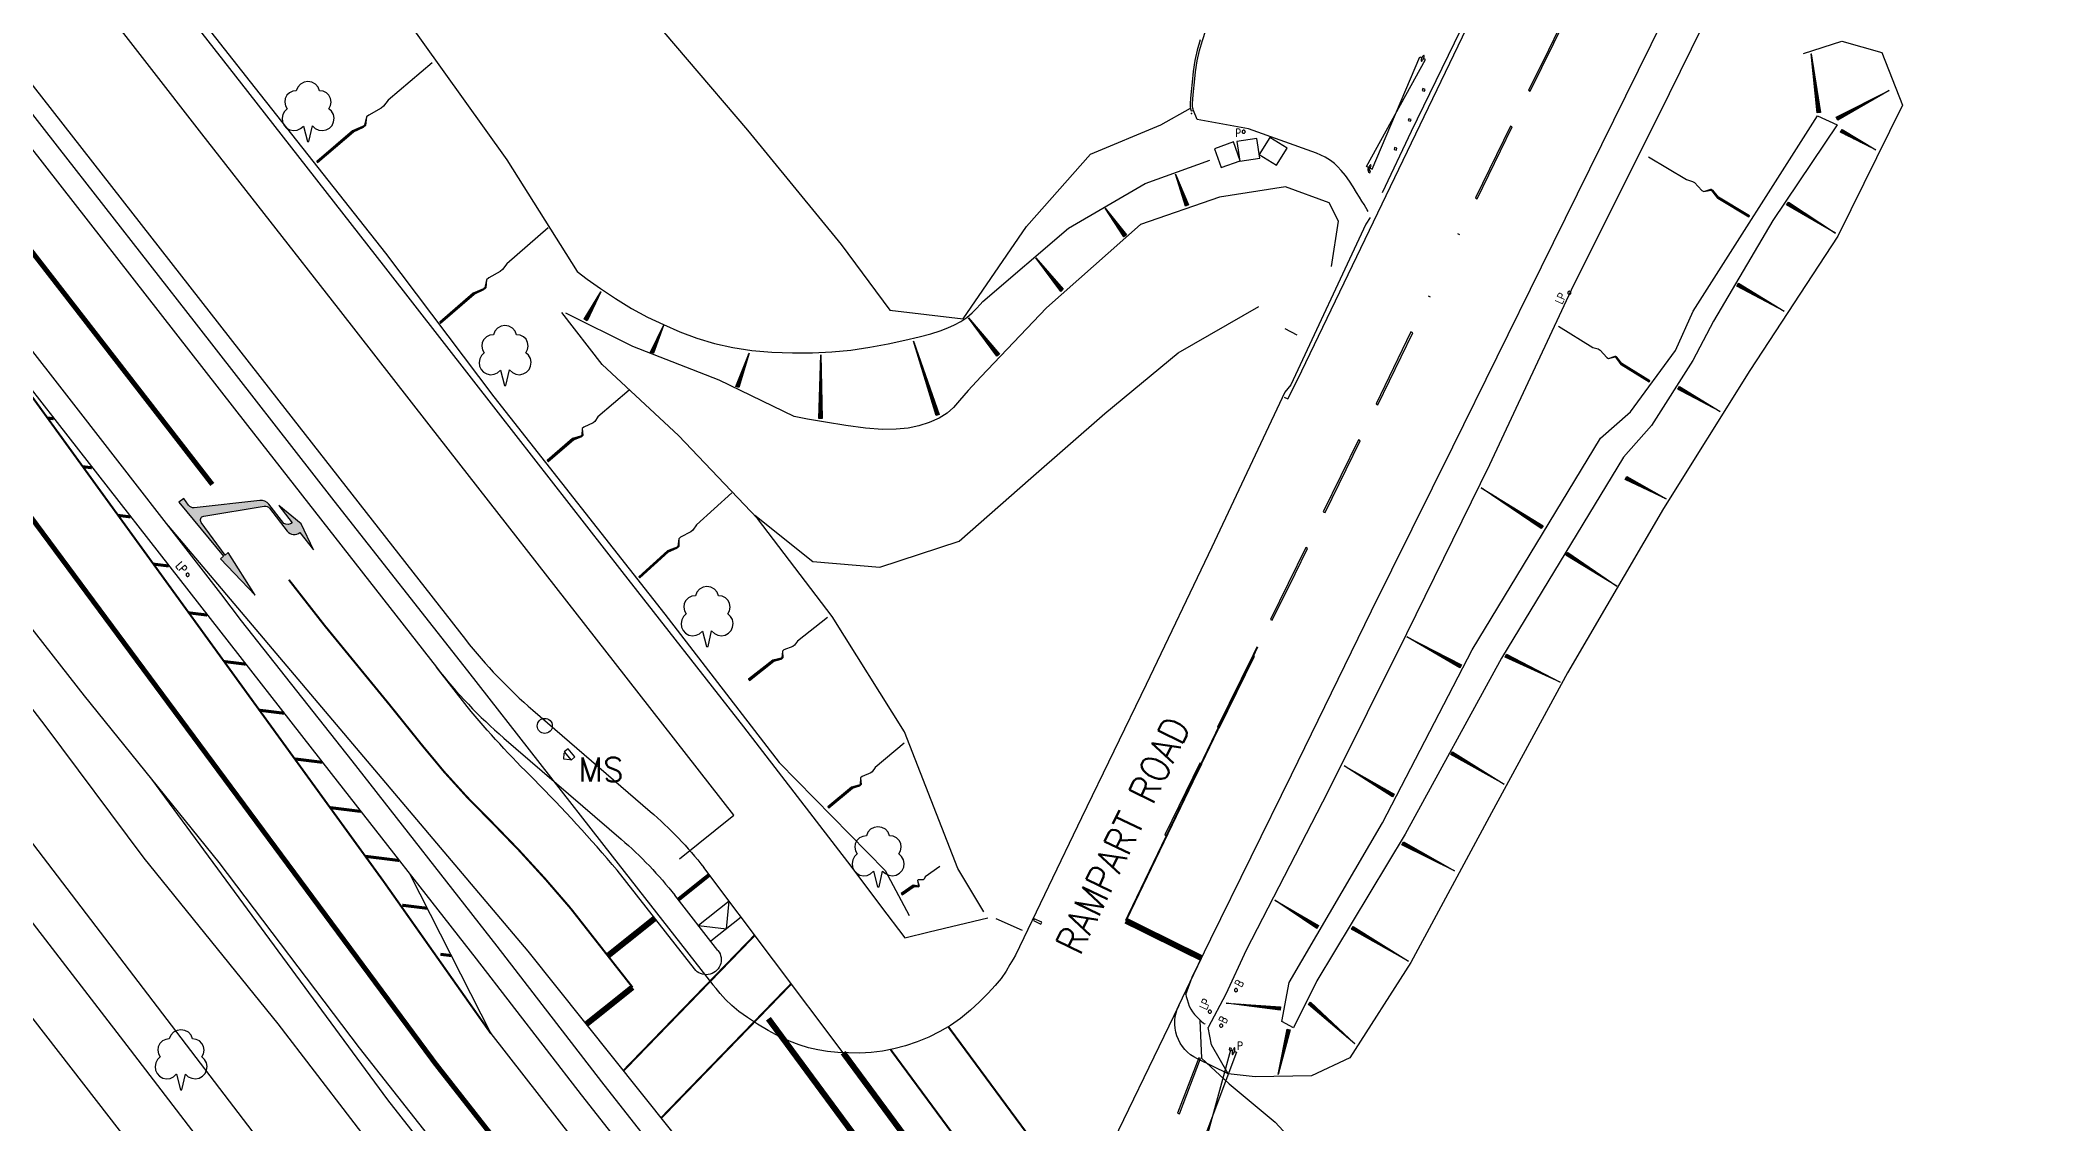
# Model space of a CAD drawing. Extents: x 427500 to 429848, y 434500 to 436505.
# Drawn here: x 429099.3 to 429199.4, y 435255.8 to 435310 of the extents above; entities that cross this region are included whole.
import ezdxf

# ---------------------------------------------------------------- set-up
doc = ezdxf.new("R2010")
doc.units = 0
for name, pattern in [('1004', [6, 4, -2]), ('1055', [0.6, 0.1, -0.5]), ('BLIP', [1, 0.5, -0.5]), ('COMBINED$0$1004', [6, 4, -2]), ('PEDSTUDS', [0.4, 0.1, -0.3])]:
    doc.linetypes.add(name, pattern=pattern)
doc.layers.get('0').update_dxf_attribs({"color": 222})
for name, color, linetype in [('KTS_LINES', 7, 'Continuous'), ('LPTIP_Ex_Base', 8, 'Continuous'), ('PRO-MARKINGS', 7, 'Continuous'), ('PROPOSED', 1, 'Continuous'), ('ROADNAME', 7, 'Continuous')]:
    doc.layers.add(name, color=color, linetype=linetype)
doc.styles.add('LCC Romans', font='romans.shx', dxfattribs={"width": 0.9})
doc.styles.add('MtXpl_Romans', font='romans__.ttf')
doc.styles.get("Standard").update_dxf_attribs({"font": 'romans.shx'})

# ---------------------------------------------------------------- blocks, each defined once
blk = doc.blocks.new('GATE')
at = {"color": 0, "linetype": 'ByBlock', "flags": 128}
for points in [[(-0.450902, 0), (-0.451904, 0.007014), (-0.455912, 0.014028), (-0.460922, 0.019038), (-0.467936, 0.023046), (-0.475952, 0.024048), (-0.482966, 0.023046), (-0.48998, 0.019038), (-0.49499, 0.014028), (-0.498998, 0.007014), (-0.5, 0), (-0.498998, -0.007014), (-0.49499, -0.014028), (-0.48998, -0.019038), (-0.482966, -0.023046), (-0.475952, -0.024048), (-0.467936, -0.023046), (-0.460922, -0.019038), (-0.455912, -0.014028), (-0.451904, -0.007014)], [(-0.475952, 0.024048), (-0.475952, 0.078156), (0.475952, -0.078156), (0.475952, -0.024048)], [(-0.475952, -0.024048), (-0.475952, -0.078156), (0.475952, 0.078156), (0.475952, 0.024048)], [(-0.450902, 0), (-0.451904, -0.007014)], [(0.5, 0), (0.498998, 0.007014), (0.49499, 0.014028), (0.48998, 0.019038), (0.482966, 0.023046), (0.475952, 0.024048), (0.467936, 0.023046), (0.460922, 0.019038), (0.455912, 0.014028), (0.451904, 0.007014), (0.450902, 0), (0.451904, -0.007014), (0.455912, -0.014028), (0.460922, -0.019038), (0.467936, -0.023046), (0.475952, -0.024048), (0.482966, -0.023046), (0.48998, -0.019038), (0.49499, -0.014028), (0.498998, -0.007014)], [(0.5, 0), (0.498998, -0.007014)]]:
    blk.add_lwpolyline(points, dxfattribs=at)
blk = doc.blocks.new('CIRCL')
at = {"color": 0, "linetype": 'ByBlock', "flags": 128}
for points in [[(0.5, 0), (0.475, 0.154), (0.404, 0.293), (0.293, 0.404), (0.154, 0.475), (0, 0.5), (-0.154, 0.475), (-0.293, 0.404), (-0.404, 0.293), (-0.475, 0.154), (-0.5, 0), (-0.475, -0.154), (-0.404, -0.293), (-0.293, -0.404), (-0.154, -0.475), (0, -0.5), (0.154, -0.475), (0.293, -0.404), (0.404, -0.293), (0.475, -0.154)], [(0.5, 0), (0.475, -0.154)]]:
    blk.add_lwpolyline(points, dxfattribs=at)
blk = doc.blocks.new('MH_LINE')
at = {"color": 0, "linetype": 'ByBlock', "flags": 128}
blk.add_lwpolyline([(-0.5, 0), (0.5, 0)], dxfattribs=at)
blk = doc.blocks.new('MH_BANK_L')
at = {"color": 0, "linetype": 'ByBlock', "flags": 128}
for points in [[(-0.19, 0.02005), (-0.5, 0.02005)], [(-0.5, 0.02005), (-0.5, 5e-05)], [(-0.5, 0.01905), (-0.19, 0.01905)], [(-0.5, 0.01795), (-0.19, 0.01795)], [(-0.5, 0.01695), (-0.19, 0.01695)], [(-0.5, 0.01595), (-0.19, 0.01595)], [(-0.5, 0.01495), (-0.19, 0.01495)], [(-0.5, 0.01395), (-0.19, 0.01395)], [(-0.5, 0.01305), (-0.19, 0.01305)], [(-0.5, 0.01205), (-0.19, 0.01205)], [(-0.5, 0.01105), (-0.19, 0.01105)], [(-0.5, 0.01005), (-0.19, 0.01005)], [(-0.5, 0.00905), (-0.19, 0.00905)], [(-0.5, 0.00805), (-0.19, 0.00805)], [(-0.5, 0.00695), (-0.19, 0.00695)], [(-0.5, 0.00595), (-0.19, 0.00595)], [(-0.5, 0.00495), (-0.19, 0.00495)], [(-0.5, 0.00405), (-0.19, 0.00405)], [(-0.5, 0.00295), (-0.19, 0.00295)], [(-0.5, 0.00195), (-0.19, 0.00195)], [(-0.5, 0.00105), (-0.19, 0.00105)], [(-0.5, 5e-05), (-0.19, 5e-05)], [(-0.19, 5e-05), (-0.19, 0.02005)], [(-0.1, -0.04005), (-0.19, 0.02005)], [(-0.19, 0.01905), (-0.101, -0.03995)], [(-0.19, 0.01795), (-0.102, -0.04005)], [(-0.19, 0.01695), (-0.1031, -0.03995)], [(-0.19, 0.01595), (-0.1042, -0.04005)], [(-0.19, 0.01495), (-0.1052, -0.03995)], [(-0.19, 0.01395), (-0.1062, -0.03995)], [(-0.19, 0.01305), (-0.1072, -0.03995)], [(-0.19, 0.01205), (-0.108, -0.03995)], [(-0.19, 0.01105), (-0.109, -0.03995)], [(-0.19, 0.01005), (-0.11, -0.04005)], [(-0.19, 0.00905), (-0.1112, -0.03995)], [(-0.19, 0.00805), (-0.19, 0.00695)], [(-0.19, 0.00805), (-0.1124, -0.04005)], [(-0.19, 0.00695), (-0.1135, -0.03995)], [(-0.19, 0.00595), (-0.1144, -0.03995)], [(-0.19, 0.00495), (-0.1154, -0.03995)], [(-0.19, 0.00405), (-0.1163, -0.03995)], [(-0.19, 0.00295), (-0.1173, -0.03995)], [(-0.19, 0.00195), (-0.1183, -0.03995)], [(-0.19, 0.00105), (-0.1191, -0.04005)], [(-0.19, 5e-05), (-0.12, -0.04005)], [(-0.0601, 0.04005), (-0.11, -0.04005)], [(-0.0601, 0.04005), (-0.109, -0.03995)], [(-0.0601, 0.04005), (-0.108, -0.03995)], [(-0.0601, 0.04005), (-0.1072, -0.03995)], [(-0.0601, 0.04005), (-0.1062, -0.03995)], [(-0.0601, 0.04005), (-0.1058, -0.03085)], [(-0.0601, 0.04005), (-0.1055, -0.03155)], [(-0.0601, 0.04005), (-0.1052, -0.03995)], [(-0.0601, 0.04005), (-0.1042, -0.04005)], [(-0.0601, 0.04005), (-0.1031, -0.03995)], [(-0.0601, 0.04005), (-0.102, -0.04005)], [(-0.0601, 0.04005), (-0.101, -0.03995)], [(-0.0601, 0.04005), (-0.1, -0.04005)], [(-0.0601, 0.04005), (-0.1, -0.04005)], [(-0.04, 0.04005), (-0.0601, 0.04005)], [(0.05, 5e-05), (-0.04, 0.04005)], [(0.07, 5e-05), (0.05, 5e-05)], [(0.12, 0.02005), (0.07, 5e-05)], [(0.5, 0.02005), (0.12, 0.02005)], [(-0.1, -0.04005), (-0.12, -0.04005)], [(-0.1058, -0.03085), (-0.1137, -0.03085)], [(-0.1055, -0.03155), (-0.1127, -0.03155)], [(-0.1059, -0.03225), (-0.1116, -0.03225)], [(-0.1065, -0.03295), (-0.1105, -0.03295)], [(-0.107, -0.03375), (-0.1094, -0.03375)], [(-0.1075, -0.03445), (-0.1083, -0.03445)], [(-0.1055, -0.03155), (-0.1077, -0.03485)]]:
    blk.add_lwpolyline(points, dxfattribs=at)
blk = doc.blocks.new('MH_BANK_S')
at = {"color": 0, "linetype": 'ByBlock', "flags": 128}
for points in [[(-0.5, -0.109), (-0.5, 0.109)], [(-0.5, 0.109), (0.5, 0)], [(-0.5, -0.109), (-0.5, 0.109)], [(0.5, 0), (-0.5, -0.109)], [(-0.495, -0.109), (-0.495, 0.109)], [(-0.49, -0.108), (-0.49, 0.108)], [(-0.485, -0.108), (-0.485, 0.108)], [(-0.48, -0.107), (-0.48, 0.107)], [(-0.475, -0.107), (-0.475, 0.107)], [(-0.47, -0.106), (-0.47, 0.106)], [(-0.465, -0.105), (-0.465, 0.106)], [(-0.46, -0.105), (-0.46, 0.105)], [(-0.455, -0.104), (-0.455, 0.105)], [(-0.45, -0.104), (-0.45, 0.104)], [(-0.445, -0.103), (-0.445, 0.103)], [(-0.44, -0.103), (-0.44, 0.103)], [(-0.435, -0.102), (-0.435, 0.102)], [(-0.43, -0.102), (-0.43, 0.102)], [(-0.425, -0.101), (-0.425, 0.101)], [(-0.42, -0.101), (-0.42, 0.101)], [(-0.415, -0.1), (-0.415, 0.1)], [(-0.41, -0.099), (-0.41, 0.1)], [(-0.405, -0.099), (-0.405, 0.099)], [(-0.4, -0.098), (-0.4, 0.098)], [(-0.395, -0.098), (-0.395, 0.098)], [(-0.39, -0.097), (-0.39, 0.097)], [(-0.385, -0.097), (-0.385, 0.097)], [(-0.38, -0.096), (-0.38, 0.096)], [(-0.375, -0.096), (-0.375, 0.096)], [(-0.37, -0.095), (-0.37, 0.095)], [(-0.365, -0.094), (-0.365, 0.095)], [(-0.36, -0.094), (-0.36, 0.094)], [(-0.355, -0.093), (-0.355, 0.094)], [(-0.35, -0.093), (-0.35, 0.093)], [(-0.345, -0.092), (-0.345, 0.092)], [(-0.34, -0.092), (-0.34, 0.092)], [(-0.335, -0.091), (-0.335, 0.091)], [(-0.33, -0.091), (-0.33, 0.091)], [(-0.325, -0.09), (-0.325, 0.09)], [(-0.32, -0.09), (-0.32, 0.09)], [(-0.315, -0.089), (-0.315, 0.089)], [(-0.31, -0.088), (-0.31, 0.089)], [(-0.305, -0.088), (-0.305, 0.088)], [(-0.3, -0.087), (-0.3, 0.088)], [(-0.295, -0.087), (-0.295, 0.087)], [(-0.29, -0.086), (-0.29, 0.086)], [(-0.285, -0.086), (-0.285, 0.086)], [(-0.28, -0.085), (-0.28, 0.085)], [(-0.275, -0.085), (-0.275, 0.085)], [(-0.27, -0.084), (-0.27, 0.084)], [(-0.265, -0.084), (-0.265, 0.084)], [(-0.26, -0.083), (-0.26, 0.083)], [(-0.255, -0.082), (-0.255, 0.083)], [(-0.25, -0.082), (-0.25, 0.082)], [(-0.245, -0.081), (-0.245, 0.082)], [(-0.24, -0.081), (-0.24, 0.081)], [(-0.235, -0.08), (-0.235, 0.08)], [(-0.23, -0.08), (-0.23, 0.08)], [(-0.225, -0.079), (-0.225, 0.079)], [(-0.22, -0.079), (-0.22, 0.079)], [(-0.215, -0.078), (-0.215, 0.078)], [(-0.21, -0.078), (-0.21, 0.078)], [(-0.205, -0.077), (-0.205, 0.077)], [(-0.2, -0.076), (-0.2, 0.077)], [(-0.195, -0.076), (-0.195, 0.076)], [(-0.19, -0.075), (-0.19, 0.076)], [(-0.185, -0.075), (-0.185, 0.075)], [(-0.18, -0.074), (-0.18, 0.074)], [(-0.175, -0.074), (-0.175, 0.074)], [(-0.17, -0.073), (-0.17, 0.073)], [(-0.165, -0.073), (-0.165, 0.073)], [(-0.16, -0.072), (-0.16, 0.072)], [(-0.155, -0.072), (-0.155, 0.072)], [(-0.15, -0.071), (-0.15, 0.071)], [(-0.145, -0.07), (-0.145, 0.071)], [(-0.14, -0.07), (-0.14, 0.07)], [(-0.135, -0.069), (-0.135, 0.07)], [(-0.13, -0.069), (-0.13, 0.069)], [(-0.125, -0.068), (-0.125, 0.068)], [(-0.12, -0.068), (-0.12, 0.068)], [(-0.115, -0.067), (-0.115, 0.067)], [(-0.11, -0.067), (-0.11, 0.067)], [(-0.105, -0.066), (-0.105, 0.066)], [(-0.1, -0.066), (-0.1, 0.066)], [(-0.095, -0.065), (-0.095, 0.065)], [(-0.09, -0.064), (-0.09, 0.065)], [(-0.085, -0.064), (-0.085, 0.064)], [(-0.08, -0.063), (-0.08, 0.063)], [(-0.075, -0.063), (-0.075, 0.063)], [(-0.07, -0.062), (-0.07, 0.062)], [(-0.065, -0.062), (-0.065, 0.062)], [(-0.06, -0.061), (-0.06, 0.061)], [(-0.055, -0.061), (-0.055, 0.061)], [(-0.05, -0.06), (-0.05, 0.06)], [(-0.045, -0.059), (-0.045, 0.06)], [(-0.04, -0.059), (-0.04, 0.059)], [(-0.035, -0.058), (-0.035, 0.059)], [(-0.03, -0.058), (-0.03, 0.058)], [(-0.025, -0.057), (-0.025, 0.057)], [(-0.02, -0.057), (-0.02, 0.057)], [(-0.015, -0.056), (-0.015, 0.056)], [(-0.01, -0.056), (-0.01, 0.056)], [(-0.005, -0.055), (-0.005, 0.055)], [(0, -0.055), (0, 0.055)], [(0.005, -0.054), (0.005, 0.054)], [(0.01, -0.053), (0.01, 0.054)], [(0.015, -0.053), (0.015, 0.053)], [(0.02, -0.052), (0.02, 0.053)], [(0.025, -0.052), (0.025, 0.052)], [(0.03, -0.051), (0.03, 0.051)], [(0.035, -0.051), (0.035, 0.051)], [(0.04, -0.05), (0.04, 0.05)], [(0.045, -0.05), (0.045, 0.05)], [(0.05, -0.049), (0.05, 0.049)], [(0.055, -0.049), (0.055, 0.049)], [(0.06, -0.048), (0.06, 0.048)], [(0.065, -0.047), (0.065, 0.048)], [(0.07, -0.047), (0.07, 0.047)], [(0.075, -0.046), (0.075, 0.047)], [(0.08, -0.046), (0.08, 0.046)], [(0.085, -0.045), (0.085, 0.045)], [(0.09, -0.045), (0.09, 0.045)], [(0.095, -0.044), (0.095, 0.044)], [(0.1, -0.044), (0.1, 0.044)], [(0.105, -0.043), (0.105, 0.043)], [(0.11, -0.043), (0.11, 0.043)], [(0.115, -0.042), (0.115, 0.042)], [(0.12, -0.041), (0.12, 0.042)], [(0.125, -0.041), (0.125, 0.041)], [(0.13, -0.04), (0.13, 0.041)], [(0.135, -0.04), (0.135, 0.04)], [(0.14, -0.039), (0.14, 0.039)], [(0.145, -0.039), (0.145, 0.039)], [(0.15, -0.038), (0.15, 0.038)], [(0.155, -0.038), (0.155, 0.038)], [(0.16, -0.037), (0.16, 0.037)], [(0.165, -0.037), (0.165, 0.037)], [(0.17, -0.036), (0.17, 0.036)], [(0.175, -0.035), (0.175, 0.036)], [(0.18, -0.035), (0.18, 0.035)], [(0.185, -0.034), (0.185, 0.035)], [(0.19, -0.034), (0.19, 0.034)], [(0.195, -0.033), (0.195, 0.033)], [(0.2, -0.033), (0.2, 0.033)], [(0.205, -0.032), (0.205, 0.032)], [(0.21, -0.032), (0.21, 0.032)], [(0.215, -0.031), (0.215, 0.031)], [(0.22, -0.031), (0.22, 0.031)], [(0.225, -0.03), (0.225, 0.03)], [(0.23, -0.029), (0.23, 0.03)], [(0.235, -0.029), (0.235, 0.029)], [(0.24, -0.028), (0.24, 0.028)], [(0.245, -0.028), (0.245, 0.028)], [(0.25, -0.027), (0.25, 0.027)], [(0.255, -0.027), (0.255, 0.027)], [(0.26, -0.026), (0.26, 0.026)], [(0.265, -0.026), (0.265, 0.026)], [(0.27, -0.025), (0.27, 0.025)], [(0.275, -0.025), (0.275, 0.025)], [(0.28, -0.024), (0.28, 0.024)], [(0.285, -0.023), (0.285, 0.024)], [(0.29, -0.023), (0.29, 0.023)], [(0.295, -0.022), (0.295, 0.022)], [(0.3, -0.022), (0.3, 0.022)], [(0.305, -0.021), (0.305, 0.021)], [(0.31, -0.021), (0.31, 0.021)], [(0.315, -0.02), (0.315, 0.02)], [(0.32, -0.02), (0.32, 0.02)], [(0.325, -0.019), (0.325, 0.019)], [(0.33, -0.018), (0.33, 0.019)], [(0.335, -0.018), (0.335, 0.018)], [(0.34, -0.017), (0.34, 0.018)], [(0.345, -0.017), (0.345, 0.017)], [(0.35, -0.016), (0.35, 0.016)], [(0.355, -0.016), (0.355, 0.016)], [(0.36, -0.015), (0.36, 0.015)], [(0.365, -0.015), (0.365, 0.015)], [(0.37, -0.014), (0.37, 0.014)], [(0.375, -0.014), (0.375, 0.014)], [(0.38, -0.013), (0.38, 0.013)], [(0.385, -0.012), (0.385, 0.013)], [(0.39, -0.012), (0.39, 0.012)], [(0.395, -0.011), (0.395, 0.012)], [(0.4, -0.011), (0.4, 0.011)], [(0.405, -0.01), (0.405, 0.01)], [(0.41, -0.01), (0.41, 0.01)], [(0.415, -0.009), (0.415, 0.009)], [(0.42, -0.009), (0.42, 0.009)], [(0.425, -0.008), (0.425, 0.008)], [(0.43, -0.008), (0.43, 0.008)], [(0.435, -0.007), (0.435, 0.007)], [(0.44, -0.006), (0.44, 0.007)], [(0.445, -0.006), (0.445, 0.006)], [(0.45, -0.005), (0.45, 0.006)], [(0.455, -0.005), (0.455, 0.005)], [(0.46, -0.004), (0.46, 0.004)], [(0.465, -0.004), (0.465, 0.004)], [(0.47, -0.003), (0.47, 0.003)], [(0.475, -0.003), (0.475, 0.003)], [(0.48, -0.002), (0.48, 0.002)], [(0.485, -0.002), (0.485, 0.002)], [(0.49, -0.001), (0.49, 0.001)], [(0.495, 0), (0.495, 0.001)]]:
    blk.add_lwpolyline(points, dxfattribs=at)
blk = doc.blocks.new('1050b')
at = {"linetype": 'Continuous'}
h = blk.add_hatch(color=0, dxfattribs=at)
edge = h.paths.add_edge_path()
edge.add_arc((-3.704803050121797, 4.435686392359258), 0.4500000000003138, 1.352262066291232e-05, 89.9999999999602)
edge.add_line((-3.704803050121484, 4.88568639235956), (-3.704803050121484, 5.975686392358966))
edge.add_line((-3.704803050121484, 5.975686392358966), (-4.019803050121482, 4.575686392358961))
edge.add_line((-4.019803050121482, 4.575686392358961), (-3.704803050121484, 3.175686392358962))
edge.add_line((-3.704803050121484, 3.175686392358962), (-3.704803050121484, 4.265686392358965))
edge.add_arc((-3.696700742327408, 3.900776331375738), 0.3649999999977708, 20.494466677893513, 91.27196212206132, ccw=False)
edge.add_line((-3.35480305012149, 4.02856900746724), (-3.35480305012149, 2.810364698059317))
edge.add_arc((-2.85480305012149, 2.810364698059331), 0.5, 180.0000000000016, 238.4920422457631)
edge.add_line((-3.116111541134728, 2.384080904648897), (-0.295146820721925, 0.6548525227878628))
edge.add_arc((-0.4519319153298795, 0.399082246741628), 0.2999999999999874, -1.6365770416193186, 58.49204224575868, ccw=False)
edge.add_line((-0.1520542893916854, 0.3905143145719521), (-0.1639065157406208, -0.02431360764103374))
edge.add_line((-0.1639065157406208, -0.02431360764103374), (0.1360934842593906, -0.02431360764103374))
edge.add_line((0.1360934842593906, -0.02431360764103374), (0.03609348425936787, 3.475686392358966))
edge.add_line((0.03609348425936787, 3.475686392358966), (0.2360934842593849, 3.475686392358966))
edge.add_line((0.2360934842593849, 3.475686392358966), (-0.01390651574061508, 5.975686392358966))
edge.add_line((-0.01390651574061508, 5.975686392358966), (-0.2639065157406151, 3.475686392358966))
edge.add_line((-0.2639065157406151, 3.475686392358966), (-0.06390651574062645, 3.475686392358966))
edge.add_line((-0.06390651574062645, 3.475686392358966), (-0.1218099543391418, 1.449066041410305))
edge.add_arc((-0.3217283716312807, 1.454777996190074), 0.1999999999999998, 241.5079577542401, 358.36342295838494, ccw=False)
edge.add_line((-0.4171357111546286, 1.279001320931179), (-3.110988141966089, 2.741159443524481))
edge.add_arc((-2.97980305012149, 2.982852372005496), 0.2750000000000095, 180.0000000000044, 241.50795775424422, ccw=False)
edge.add_line((-3.254803050121495, 2.982852372005475), (-3.254803050121495, 4.435686439102071))
edge = h.paths.add_edge_path()
edge.add_line((0.1320776915935653, -0.02431360764104085), (0.1359935698509958, -0.02081660334721391))
edge.add_line((-3.704803050121512, 3.182529013375429), (-3.706861189453264, 3.184833678277975))
at = {"color": 0, "linetype": 'Continuous'}
for p, q in [((-3.704803050121512, 3.182529013375429), (-3.706861189453264, 3.184833678277975)), ((0.1320776915935653, -0.02431360764104085), (0.1359935698509958, -0.02081660334721391))]:
    blk.add_line(p, q, dxfattribs=at)
blk.add_lwpolyline([(-3.254803050121495, 4.435686498565673, 0.4142134932459279), (-3.704803050121484, 4.88568639235956), (-3.704803050121484, 5.975686392358966), (-4.019803050121482, 4.575686392358961), (-3.704803050121484, 3.175686392358962), (-3.704803050121484, 4.265686392358965, -0.3190325169175529), (-3.35480305012149, 4.02856900746724), (-3.35480305012149, 2.810364698059317, 0.2609093935445034), (-3.116111541134728, 2.384080904648897), (-0.295146820721925, 0.6548525227878628, -0.2685507833566303), (-0.1520542893916854, 0.3905143145719521), (-0.1639065157406208, -0.02431360764103374), (0.1360934842593906, -0.02431360764103374), (0.03609348425936787, 3.475686392358966), (0.2360934842593849, 3.475686392358966), (-0.01390651574061508, 5.975686392358966), (-0.2639065157406151, 3.475686392358966), (-0.06390651574062645, 3.475686392358966), (-0.1218099543391418, 1.449066041410305, -0.5591987573550707), (-0.4171357111546286, 1.279001320931179), (-3.110988141966089, 2.741159443524481, -0.2750138582309579), (-3.254803050121495, 2.982852372005475), (-3.254803050121495, 4.435686439102071)], format="xyb", dxfattribs=at)

msp = doc.modelspace()

# ---------------------------------------------------------------- linework, layer by layer
at = {"layer": 'KTS_LINES', "const_width": 0.2, "flags": 128}
msp.add_lwpolyline([(429132.7841527094, 435268.2599448134), (429131.2209808261, 435267.012230209)], dxfattribs=at)
at = {"layer": 'LPTIP_Ex_Base', "color": 251, "true_color": 0x636466}
msp.add_line((429104.55, 435253.85), (429073.05, 435294.45), dxfattribs=at)
at = {"layer": 'LPTIP_Ex_Base', "color": 251, "true_color": 0x636466, "flags": 128}
for points in [[(429161.521215, 435292.134412), (429161.702626, 435292.052158), (429162.184627, 435293.005252), (429170.841746, 435311.005456), (429174.618558, 435318.766653), (429178.077061, 435325.984341), (429186.380563, 435343.122879), (429198.918527, 435369.665198), (429201.719318, 435376.192886), (429204.5874, 435383.042694), (429205.425037, 435385.291957), (429205.989758, 435387.030508), (429205.838699, 435387.110982)], [(429070.927819, 435378.179345), (429076.562307, 435376.17547), (429080.962081, 435373.568849), (429087.978626, 435364.389276), (429094.199216, 435355.393025), (429100.978536, 435344.867027), (429107.857235, 435333.593802), (429115.27721, 435325.267223), (429121.990447, 435317.781378), (429128.646283, 435312.567376), (429134.688331, 435305.476852), (429139.377133, 435299.760466), (429141.808268, 435296.483121), (429145.462402, 435296.051011), (429148.642691, 435300.669083), (429151.830503, 435304.28085), (429155.357897, 435305.74964), (429156.826854, 435306.572312)], [(429060.9055, 435370.590638), (429060.6688, 435371.283458), (429061.295069, 435371.622016), (429062.167733, 435370.736118), (429066.548764, 435365.03006), (429070.814851, 435358.101738), (429077.167034, 435350.098238), (429083.694906, 435341.606473), (429089.973001, 435333.64388), (429096.386709, 435325.07217), (429102.700301, 435316.942015), (429109.822863, 435307.901285), (429116.594456, 435299.325718), (429122.003646, 435292.145291), (429130.555487, 435281.288169), (429136.269444, 435273.877361), (429141.56371, 435268.464873), (429142.775194, 435266.225561)], [(429132.971843, 435262.746732), (429127.941916, 435269.186634), (429120.696496, 435278.445332), (429114.019432, 435286.949513), (429107.130793, 435295.774845), (429100.193659, 435304.684762), (429093.336997, 435313.470042), (429085.482532, 435323.551065), (429078.556099, 435332.407261), (429071.161079, 435341.901924), (429064.185512, 435350.827219), (429058.600107, 435358.043375), (429057.853833, 435359.347054), (429057.442858, 435360.3696), (429057.250864, 435361.173792), (429057.161535, 435361.822412), (429057.058553, 435362.378239), (429057.173303, 435364.372111), (429057.606918, 435368.00803), (429057.72559, 435368.726835)], [(429027.582392, 435367.67791), (429033.876973, 435359.735586), (429042.07387, 435349.126414), (429050.024576, 435339.321083), (429057.534153, 435329.285543), (429068.193016, 435315.819832), (429078.189234, 435302.88647), (429086.173133, 435292.732868), (429092.616319, 435284.728625), (429099.559244, 435275.712255), (429104.502411, 435269.083027), (429111.210674, 435260.803492), (429118.46848, 435251.34446), (429130.984825, 435235.028944)], [(429131.288314, 435269.056253), (429134.009836, 435271.229046), (429128.088602, 435278.813912), (429118.768599, 435290.753433), (429114.243069, 435296.564169), (429114.237534, 435296.562201), (429107.409084, 435305.299447), (429099.091304, 435316.003837), (429092.983581, 435323.857319), (429086.809224, 435331.773875), (429081.231374, 435338.849408), (429074.568499, 435347.412084), (429068.479863, 435355.208764), (429062.695108, 435362.597215), (429061.697156, 435361.836162), (429058.159741, 435359.038309)], [(429036.236757, 435361.018861), (429043.177963, 435352.119616), (429051.590374, 435341.229691), (429058.279468, 435332.592129), (429065.742192, 435323.018135), (429072.789368, 435313.936803), (429080.479776, 435304.005354), (429087.446413, 435295.18771), (429094.533206, 435286.122591), (429101.527325, 435277.209704), (429108.247129, 435268.863581), (429115.277316, 435259.602916), (429120.767189, 435252.615862), (429126.379076, 435245.476469), (429133.023525, 435237.004022), (429133.677527, 435236.14574)], [(429156.596033, 435262.267956), (429156.918838, 435263.132247), (429157.854062, 435265.047387), (429161.877713, 435273.251437), (429165.888959, 435281.447145), (429169.942351, 435289.642181), (429174.381968, 435298.643625), (429178.591079, 435307.197711), (429182.382309, 435314.886461), (429185.918279, 435322.01489), (429189.194248, 435328.663973), (429192.181528, 435334.682257), (429192.968184, 435336.335765), (429193.513398, 435337.08846)], [(429195.531468, 435336.63283), (429195.108288, 435335.86066), (429190.944643, 435327.76403), (429187.671227, 435321.077402), (429184.087937, 435314.048153), (429180.209199, 435306.188326), (429175.990535, 435297.73908), (429171.784492, 435288.743109), (429167.634476, 435280.307502), (429163.692754, 435272.399724), (429159.621864, 435264.480088), (429158.604472, 435262.292598), (429157.71685, 435260.614874)], [(429051.494724, 435331.337702), (429056.27707, 435325.253435), (429061.650488, 435318.167879), (429063.490044, 435315.75071), (429063.855001, 435314.891453), (429069.760907, 435307.810985), (429076.116956, 435299.667041), (429080.375326, 435294.203158), (429084.456565, 435288.772849), (429110.660642, 435254.470174), (429115.690414, 435247.417506), (429121.889298, 435240.932209)], [(429101.639225, 435317.717324), (429109.683919, 435307.421749), (429116.590509, 435298.578627), (429122.225952, 435291.351196), (429128.400235, 435283.410204), (429134.490559, 435275.645491), (429139.845961, 435268.684778), (429141.343799, 435266.703375), (429142.54828, 435265.110036), (429143.774044, 435265.402089), (429146.704276, 435266.100252)], [(429062.099886, 435312.888707), (429068.548239, 435304.510756), (429074.719906, 435296.640503), (429080.001283, 435289.996798), (429087.262946, 435280.762701), (429096.671122, 435268.775342), (429103.823828, 435259.499687), (429110.558169, 435250.730459), (429116.125799, 435243.63532), (429119.843372, 435239.015492), (429127.37607, 435229.57172), (429127.911976, 435229.491682), (429128.948577, 435229.689016), (429129.851482, 435231.009726), (429130.972088, 435232.854465), (429131.12153, 435233.044453), (429130.984825, 435235.028944)], [(429116.274677, 435312.928283), (429122.661311, 435303.998778), (429126.178379, 435298.408178), (429126.677609, 435298.034064), (429127.332799, 435297.566589), (429128.089824, 435297.058641), (429128.89456, 435296.563105), (429129.692884, 435296.132869), (429130.485538, 435295.759041), (429131.308606, 435295.406361), (429132.160973, 435295.088169), (429133.041522, 435294.817806), (429133.949139, 435294.608611), (429134.904207, 435294.465849), (429135.90747, 435294.380627), (429136.928352, 435294.345047), (429137.936277, 435294.351212), (429138.900672, 435294.391223), (429139.849049, 435294.480615), (429140.801791, 435294.624653), (429141.717628, 435294.800035), (429142.555292, 435294.983461), (429143.273512, 435295.151628), (429143.850954, 435295.301086), (429144.31513, 435295.447368), (429144.698043, 435295.595652), (429145.031697, 435295.751115), (429145.348093, 435295.918933), (429145.649382, 435296.118362), (429145.914227, 435296.345951), (429146.139406, 435296.572816), (429146.321693, 435296.770077), (429146.457864, 435296.908851), (429150.742338, 435300.588277), (429154.571554, 435302.814805), (429157.805645, 435303.976912)], [(429166.433045, 435302.370162), (429167.875156, 435305.431901), (429170.653393, 435311.111579), (429170.825302, 435311.42683)], [(429175.586442, 435311.01857), (429175.496565, 435311.062413), (429174.474632, 435308.967605), (429173.725407, 435307.476646), (429173.814759, 435307.431742), (429175.586442, 435311.01857)], [(429157.313613, 435309.998242), (429157.170764, 435309.487735), (429157.055547, 435308.960508), (429156.97123, 435308.413356), (429156.910939, 435307.887042), (429156.867731, 435307.421539), (429156.834637, 435307.055797), (429156.817868, 435306.806742), (429156.822608, 435306.646739), (429156.840094, 435306.548988), (429156.858169, 435306.492675), (429156.867736, 435306.444372), (429156.985449, 435306.467685), (429156.97454, 435306.522768), (429156.956806, 435306.578019), (429156.942293, 435306.659149), (429156.937988, 435306.804483), (429156.954273, 435307.046358), (429156.98723, 435307.410586), (429157.030306, 435307.874667), (429157.090186, 435308.397383), (429157.173578, 435308.938539), (429157.287258, 435309.458733), (429157.4286, 435309.963854), (429157.59306, 435310.480195)], [(429187.476182, 435309.310775), (429189.390057, 435309.937142), (429191.405423, 435309.366762), (429192.435738, 435306.737731), (429189.190066, 435300.184764), (429184.796538, 435293.457999), (429180.486031, 435286.574096), (429175.69094, 435278.347619), (429171.890446, 435271.346208), (429167.855496, 435263.864353), (429164.797184, 435259.098789), (429162.880708, 435258.203897), (429160.067117, 435258.156902), (429158.717418, 435258.31124), (429157.884849, 435259.754914), (429157.71685, 435260.614874)], [(429086.398072, 435308.507716), (429100.703783, 435290.181718), (429107.29131, 435281.742922), (429113.869749, 435273.31237), (429121.119306, 435264.061417), (429126.369698, 435257.251682), (429132.063459, 435250.011193)], [(429165.709225, 435301.419209), (429165.659398, 435301.505276), (429165.593708, 435301.620819), (429165.510475, 435301.764067), (429165.408018, 435301.933251), (429165.284657, 435302.126601), (429165.137505, 435302.361887), (429164.967682, 435302.640289), (429164.779519, 435302.935152), (429164.577346, 435303.219819), (429164.365492, 435303.467634), (429164.183554, 435303.661851), (429164.028645, 435303.820239), (429163.841371, 435303.967919), (429163.56234, 435304.130012), (429163.132158, 435304.331638), (429159.728348, 435305.544868), (429157.171646, 435306.005392), (429156.985449, 435306.467685)], [(429172.923154, 435305.642199), (429172.833258, 435305.686002), (429171.081124, 435302.090167), (429171.17102, 435302.046364), (429172.923154, 435305.642199)], [(429163.881114, 435298.67311), (429164.227517, 435300.93736), (429163.76825, 435301.839951), (429161.58084, 435302.643843), (429158.283403, 435302.126319), (429154.339549, 435300.76941), (429149.628412, 435296.599216), (429146.355235, 435293.152424), (429145.714842, 435292.460348), (429145.290609, 435291.967163), (429144.977282, 435291.613398), (429144.669611, 435291.339581), (429144.262341, 435291.086241), (429143.769195, 435290.858147), (429143.260342, 435290.694945), (429142.715199, 435290.589484), (429142.113182, 435290.534609), (429141.433708, 435290.523165), (429140.590698, 435290.579793), (429139.597874, 435290.709261), (429138.584356, 435290.874611), (429137.679261, 435291.038884), (429137.011708, 435291.165121), (429133.263267, 435292.976368), (429128.950471, 435294.669082), (429125.598139, 435296.325598)], [(429165.823152, 435301.114899), (429165.607742, 435300.781963), (429161.850017, 435292.743156), (429161.550605, 435292.383398), (429157.902202, 435284.631909), (429154.614985, 435277.773975), (429151.390908, 435271.097718), (429148.080026, 435264.244311), (429147.962379, 435264.044322), (429147.807831, 435263.766436), (429147.611174, 435263.435929), (429147.367197, 435263.078078), (429147.070691, 435262.718159), (429146.711484, 435262.335341), (429146.293051, 435261.912776), (429145.830646, 435261.481705), (429145.339527, 435261.073374), (429144.834949, 435260.719027), (429144.307177, 435260.415945), (429143.74604, 435260.143299), (429143.166142, 435259.905166), (429142.582085, 435259.705623), (429142.008474, 435259.548745), (429141.439348, 435259.438882), (429140.864972, 435259.373314), (429140.294285, 435259.345521), (429139.736229, 435259.348981), (429139.199743, 435259.377173), (429138.692743, 435259.426818), (429138.209267, 435259.502264), (429137.737444, 435259.608429), (429137.265403, 435259.750227), (429136.781271, 435259.932577), (429136.263839, 435260.172814), (429135.721021, 435260.467661), (429135.184633, 435260.791112), (429134.68649, 435261.117164), (429134.258408, 435261.419812), (429133.899104, 435261.717998), (429133.587365, 435262.029058), (429133.32512, 435262.32458), (429133.114296, 435262.57615), (429132.956821, 435262.755357)], [(429133.017285, 435250.760424), (429127.40159, 435257.905067), (429122.164084, 435264.689047), (429114.916659, 435273.955112), (429109.393554, 435280.953276), (429108.35212, 435282.31179), (429101.2349, 435291.485019), (429094.549735, 435300.049275)], [(429170.294953, 435300.248447), (429170.205057, 435300.29225), (429170.205057, 435300.29225)], [(429135.060685, 435286.235063), (429137.955513, 435283.910762), (429141.307148, 435283.629347), (429145.267364, 435284.929252), (429148.856171, 435288.091655), (429152.558981, 435291.318709), (429156.225505, 435294.35361), (429160.247495, 435296.671297)], [(429168.724088, 435297.197261), (429168.814117, 435297.153732), (429168.814117, 435297.153732)], [(429146.499476, 435266.408245), (429145.196009, 435268.572734), (429142.542631, 435275.406636), (429138.924196, 435281.163493), (429135.179374, 435286.072583), (429131.231035, 435290.211374), (429127.421803, 435293.773714), (429125.406301, 435296.363544)], [(429166.112331, 435291.795528), (429166.20236, 435291.751998), (429167.943531, 435295.353154), (429167.853502, 435295.396683), (429166.112331, 435291.795528)], [(429163.47311, 435286.407478), (429163.562895, 435286.363447), (429165.324105, 435289.954845), (429165.23432, 435289.998876), (429163.47311, 435286.407478)], [(429160.830062, 435281.021016), (429160.919823, 435280.976937), (429162.062404, 435283.303699), (429162.68229, 435284.567748), (429162.592505, 435284.611779), (429160.830062, 435281.021016)], [(429158.185365, 435275.635333), (429158.275126, 435275.591255), (429160.038257, 435279.18171), (429159.948496, 435279.225788), (429158.185365, 435275.635333)], [(429125.791488, 435274.000168), (429125.503576, 435274.027784), (429125.516825, 435274.339626)], [(429155.543287, 435270.248334), (429155.633073, 435270.204305), (429157.394225, 435273.795732), (429157.304439, 435273.83976), (429155.543287, 435270.248334)], [(429148.427504, 435265.46434), (429147.110618, 435266.050422)], [(429156.596033, 435262.267956), (429156.625673, 435262.165815), (429156.66519, 435262.02011), (429156.714589, 435261.852254), (429156.773875, 435261.683657), (429156.843052, 435261.535732), (429156.930226, 435261.404786), (429157.035394, 435261.276544), (429157.146397, 435261.156545), (429157.251076, 435261.050328), (429157.337269, 435260.963433), (429157.404583, 435260.899205), (429157.461124, 435260.853952), (429157.507485, 435260.822655), (429157.544257, 435260.800294), (429157.572034, 435260.78185)], [(429157.29614, 435260.973517), (429157.383778, 435259.084321), (429158.760121, 435257.799365), (429161.075277, 435255.885491), (429163.462035, 435253.286598), (429165.353069, 435250.169365), (429167.722572, 435246.380006), (429170.310215, 435242.587191), (429174.176322, 435237.370202), (429178.706436, 435232.464472), (429185.284501, 435226.896463), (429190.33283, 435224.044762), (429191.747477, 435224.302827), (429194.178591, 435232.861099), (429194.998151, 435235.770869), (429198.549699, 435236.251369), (429205.433251, 435233.205314)]]:
    msp.add_lwpolyline(points, dxfattribs=at)
at = {"layer": 'LPTIP_Ex_Base', "color": 251, "true_color": 0x636466}
for points in [[(429111.676, 435306.547), (429111.54, 435306.419), (429111.451, 435306.256), (429111.416, 435306.073), (429111.438, 435305.889), (429111.517, 435305.72), (429111.644, 435305.584), (429111.806, 435305.493), (429111.989, 435305.457), (429112.174, 435305.478), (429112.343, 435305.556), (429112.48, 435305.682), (429112.481, 435305.685), (429112.682, 435304.911), (429112.762, 435304.911), (429112.943, 435305.694), (429112.943, 435305.694), (429113.079, 435305.563), (429113.249, 435305.481), (429113.435, 435305.457), (429113.62, 435305.491), (429113.786, 435305.581), (429113.914, 435305.719), (429113.994, 435305.889), (429114.017, 435306.076), (429113.98, 435306.261), (429113.888, 435306.425), (429113.749, 435306.552), (429113.837, 435306.709), (429113.869, 435306.886), (429113.844, 435307.065), (429113.762, 435307.225), (429113.633, 435307.351), (429113.47, 435307.429), (429113.291, 435307.45), (429113.291, 435307.45), (429113.214, 435307.634), (429113.081, 435307.781), (429112.906, 435307.877), (429112.71, 435307.911), (429112.514, 435307.877), (429112.339, 435307.781), (429112.206, 435307.634), (429112.129, 435307.45), (429111.949, 435307.428), (429111.786, 435307.35), (429111.657, 435307.223), (429111.575, 435307.061), (429111.551, 435306.881), (429111.586, 435306.704), (429111.676, 435306.547)], [(429121.526, 435294.347), (429121.39, 435294.219), (429121.301, 435294.056), (429121.266, 435293.873), (429121.288, 435293.689), (429121.367, 435293.52), (429121.4939999999, 435293.384), (429121.656, 435293.293), (429121.839, 435293.257), (429122.024, 435293.278), (429122.193, 435293.356), (429122.33, 435293.482), (429122.331, 435293.485), (429122.5319999999, 435292.711), (429122.612, 435292.711), (429122.793, 435293.494), (429122.793, 435293.494), (429122.929, 435293.363), (429123.099, 435293.281), (429123.285, 435293.257), (429123.47, 435293.291), (429123.636, 435293.381), (429123.764, 435293.519), (429123.844, 435293.689), (429123.867, 435293.876), (429123.83, 435294.061), (429123.738, 435294.225), (429123.599, 435294.352), (429123.687, 435294.509), (429123.719, 435294.686), (429123.694, 435294.865), (429123.612, 435295.025), (429123.4829999999, 435295.151), (429123.3199999999, 435295.229), (429123.141, 435295.25), (429123.141, 435295.25), (429123.064, 435295.434), (429122.931, 435295.581), (429122.756, 435295.677), (429122.56, 435295.711), (429122.364, 435295.677), (429122.189, 435295.581), (429122.056, 435295.434), (429121.979, 435295.25), (429121.799, 435295.228), (429121.636, 435295.15), (429121.507, 435295.023), (429121.425, 435294.861), (429121.401, 435294.681), (429121.436, 435294.504), (429121.526, 435294.347)], [(429131.626, 435281.297), (429131.49, 435281.169), (429131.401, 435281.006), (429131.366, 435280.823), (429131.388, 435280.639), (429131.467, 435280.47), (429131.594, 435280.334), (429131.756, 435280.243), (429131.939, 435280.207), (429132.124, 435280.228), (429132.293, 435280.306), (429132.43, 435280.432), (429132.431, 435280.435), (429132.632, 435279.661), (429132.712, 435279.661), (429132.893, 435280.444), (429132.893, 435280.444), (429133.029, 435280.313), (429133.199, 435280.231), (429133.385, 435280.207), (429133.57, 435280.241), (429133.736, 435280.331), (429133.864, 435280.469), (429133.944, 435280.639), (429133.967, 435280.826), (429133.93, 435281.011), (429133.838, 435281.175), (429133.699, 435281.302), (429133.787, 435281.459), (429133.819, 435281.636), (429133.794, 435281.815), (429133.712, 435281.975), (429133.583, 435282.101), (429133.42, 435282.179), (429133.241, 435282.2), (429133.241, 435282.2), (429133.164, 435282.384), (429133.031, 435282.531), (429132.856, 435282.627), (429132.66, 435282.661), (429132.464, 435282.627), (429132.289, 435282.531), (429132.156, 435282.384), (429132.079, 435282.2), (429131.899, 435282.178), (429131.736, 435282.1), (429131.607, 435281.973), (429131.525, 435281.811), (429131.501, 435281.631), (429131.536, 435281.454), (429131.626, 435281.297)], [(429124.925, 435275.7), (429124.918, 435275.627), (429124.896, 435275.556), (429124.862, 435275.492), (429124.815, 435275.435), (429124.758, 435275.388), (429124.694, 435275.354), (429124.623, 435275.332), (429124.55, 435275.325), (429124.477, 435275.332), (429124.406, 435275.354), (429124.342, 435275.388), (429124.285, 435275.435), (429124.238, 435275.492), (429124.204, 435275.556), (429124.182, 435275.627), (429124.175, 435275.7), (429124.182, 435275.773), (429124.204, 435275.844), (429124.238, 435275.908), (429124.285, 435275.965), (429124.342, 435276.012), (429124.406, 435276.046), (429124.477, 435276.068), (429124.55, 435276.075), (429124.623, 435276.068), (429124.694, 435276.046), (429124.758, 435276.012), (429124.815, 435275.965), (429124.862, 435275.908), (429124.896, 435275.844), (429124.918, 435275.773), (429124.925, 435275.7)], [(429140.176, 435269.297), (429140.04, 435269.169), (429139.951, 435269.006), (429139.916, 435268.823), (429139.938, 435268.639), (429140.017, 435268.47), (429140.144, 435268.334), (429140.306, 435268.243), (429140.489, 435268.207), (429140.674, 435268.228), (429140.843, 435268.306), (429140.98, 435268.432), (429140.981, 435268.435), (429141.182, 435267.661), (429141.262, 435267.661), (429141.443, 435268.444), (429141.443, 435268.444), (429141.579, 435268.313), (429141.749, 435268.231), (429141.935, 435268.207), (429142.12, 435268.241), (429142.286, 435268.331), (429142.414, 435268.469), (429142.494, 435268.639), (429142.517, 435268.826), (429142.48, 435269.011), (429142.388, 435269.175), (429142.249, 435269.302), (429142.337, 435269.459), (429142.369, 435269.636), (429142.344, 435269.815), (429142.262, 435269.975), (429142.133, 435270.101), (429141.97, 435270.179), (429141.791, 435270.2), (429141.791, 435270.2), (429141.714, 435270.384), (429141.581, 435270.531), (429141.406, 435270.627), (429141.21, 435270.661), (429141.014, 435270.627), (429140.839, 435270.531), (429140.706, 435270.384), (429140.629, 435270.2), (429140.449, 435270.178), (429140.286, 435270.1), (429140.157, 435269.973), (429140.075, 435269.811), (429140.051, 435269.631), (429140.086, 435269.454), (429140.176, 435269.297)], [(429105.326, 435259.147), (429105.19, 435259.019), (429105.101, 435258.856), (429105.066, 435258.673), (429105.088, 435258.489), (429105.167, 435258.32), (429105.294, 435258.184), (429105.456, 435258.093), (429105.639, 435258.057), (429105.824, 435258.078), (429105.993, 435258.156), (429106.13, 435258.282), (429106.1310000001, 435258.285), (429106.332, 435257.511), (429106.412, 435257.511), (429106.5930000001, 435258.294), (429106.5930000001, 435258.294), (429106.7290000001, 435258.163), (429106.899, 435258.081), (429107.085, 435258.057), (429107.27, 435258.091), (429107.436, 435258.181), (429107.564, 435258.319), (429107.644, 435258.489), (429107.667, 435258.676), (429107.63, 435258.861), (429107.538, 435259.025), (429107.399, 435259.152), (429107.487, 435259.309), (429107.519, 435259.486), (429107.494, 435259.665), (429107.412, 435259.825), (429107.283, 435259.951), (429107.12, 435260.029), (429106.941, 435260.05), (429106.941, 435260.05), (429106.864, 435260.234), (429106.731, 435260.381), (429106.556, 435260.477), (429106.36, 435260.511), (429106.164, 435260.477), (429105.989, 435260.381), (429105.856, 435260.234), (429105.779, 435260.05), (429105.599, 435260.028), (429105.436, 435259.95), (429105.307, 435259.823), (429105.225, 435259.661), (429105.201, 435259.481), (429105.236, 435259.304), (429105.326, 435259.147)]]:
    msp.add_lwpolyline(points, dxfattribs=at)
at = {"layer": 'LPTIP_Ex_Base', "color": 251, "true_color": 0x636466, "flags": 128}
for points in [[(429168.560011, 435307.517161), (429168.446641, 435307.556497), (429168.415163, 435307.465775), (429168.528533, 435307.426439)], [(429188.183131, 435306.197292), (429189.169282, 435305.743135), (429185.954539, 435300.95696), (429182.982511, 435295.932819), (429181.943678, 435293.966174), (429179.878137, 435290.721297), (429178.474669, 435289.139829), (429172.377433, 435279.081236), (429167.560328, 435270.2889), (429163.155944, 435262.953707), (429161.989108, 435260.610718), (429161.396783, 435260.926621), (429161.770215, 435262.876811), (429166.438399, 435270.848808), (429170.916541, 435279.497027), (429177.330154, 435290.076907), (429178.829045, 435291.404658), (429181.082264, 435294.460035), (429181.972441, 435296.439195)], [(429167.864699, 435306.009135), (429167.749642, 435306.04322), (429167.724343, 435305.957823), (429167.8394, 435305.923737)], [(429158.032622, 435304.553807), (429158.367287, 435303.61147), (429159.314692, 435303.947934), (429158.980027, 435304.890272)], [(429159.153863, 435304.922067), (429159.299518, 435303.932732), (429160.296351, 435304.07949), (429160.150696, 435305.068825)], [(429160.803144, 435305.110402), (429160.275261, 435304.261085), (429161.131751, 435303.728744), (429161.659634, 435304.578061)], [(429167.156729, 435304.586553), (429167.041076, 435304.618557), (429167.011341, 435304.511104), (429167.126994, 435304.4791)], [(429165.743072, 435303.475289), (429165.710522, 435303.380734), (429165.796589, 435303.351107), (429165.829138, 435303.445661)], [(429125.720612, 435274.557859), (429125.528302, 435274.398119), (429125.865296, 435273.992413), (429126.057606, 435274.152153)], [(429149.026419, 435266.056489), (429148.984341, 435265.965773), (429149.356197, 435265.793291), (429149.398274, 435265.884007)], [(429158.763081, 435259.513039), (429158.859787, 435259.487583), (429158.883129, 435259.57626), (429158.786424, 435259.601716)], [(429156.277909, 435256.302361), (429157.342555, 435259.073525), (429157.249207, 435259.109388), (429156.184561, 435256.338224)]]:
    msp.add_lwpolyline(points, close=True, dxfattribs=at)
at = {"layer": 'LPTIP_Ex_Base', "color": 251, "true_color": 0x636466}
msp.add_point((429156.886908, 435306.319603), dxfattribs=at)
at = {"layer": 'PRO-MARKINGS', "flags": 128}
for points, const_width in [([(429041.7814662506, 435359.8013590059), (429057.817062711, 435339.1578065999), (429068.9461733151, 435324.8773722383), (429083.4811369079, 435306.2031062949), (429093.2662837739, 435293.6921213105), (429119.080536712, 435258.8193930108), (429122.8191898987, 435254.051667624)], 0.25), ([(429060.2142089528, 435349.0461619406), (429078.6690689597, 435325.3641362491), (429096.8417569242, 435302.0718596504), (429107.9289278063, 435287.7689799149)], 0.25), ([(429099.9953168628, 435291.0533849034), (429099.6896905476, 435291.0911208903)], 0.15), ([(429101.9094519931, 435288.6003385574), (429101.4555557593, 435288.6563815796)], 0.15), ([(429103.8305790414, 435286.1464289122), (429103.221420971, 435286.2216422688)], 0.15), ([(429105.7538006497, 435283.6922606497), (429104.9872861828, 435283.786902958)], 0.15), ([(429107.677022258, 435281.2380923872), (429106.7531513944, 435281.3521636472)], 0.15), ([(429109.6002438663, 435278.7839241247), (429108.5190166062, 435278.9174243365)], 0.15), ([(429111.5143789966, 435276.3308777787), (429110.2848818178, 435276.4826850258)], 0.15), ([(429113.4285141269, 435273.8778314327), (429112.0507470295, 435274.047945715)], 0.15), ([(429115.3496411751, 435271.4239217876), (429113.8166122412, 435271.6132064042)], 0.15), ([(429117.2728627835, 435268.969753525), (429115.5824774529, 435269.1784670934)], 0.15), ([(429118.6756314733, 435266.5798461052), (429117.4206052656, 435266.734805447)], 0.15), ([(429157.3864500012, 435264.0898170025), (429153.6000909832, 435265.9614185868)], 0.3), ([(429119.8772961528, 435264.2147691988), (429119.3344359854, 435264.2817966869)], 0.15)]:
    msp.add_lwpolyline(points, dxfattribs=dict(at, const_width=const_width))
at = {"layer": 'PRO-MARKINGS', "linetype": '1004', "const_width": 0.1, "flags": 128}
msp.add_lwpolyline([(429096.1579601243, 435295.9605995119), (429116.4859388869, 435267.9327927042), (429121.8589389668, 435260.314564977)], dxfattribs=at)
msp.add_lwpolyline([(429111.7571321648, 435283.0033157046), (429113.5451937413, 435280.7148678344), (429116.769724619, 435276.7801749132), (429118.4104405555, 435274.7394865738, 0.03221937923434025), (429121.9047264856, 435270.8832721891, -0.02131663553399382), (429125.832920494, 435266.5907716218), (429128.9380188439, 435262.6309883812)], format="xyb", dxfattribs=at)
at = {"layer": 'PRO-MARKINGS', "linetype": 'COMBINED$0$1004', "const_width": 0.1, "flags": 128}
msp.add_lwpolyline([(429153.6000909832, 435265.9614185868), (429160.1839698578, 435279.6558605282)], dxfattribs=at)
at = {"layer": 'PRO-MARKINGS', "linetype": 'Continuous', "const_width": 0.3, "flags": 128}
for points in [[(429130.0486019136, 435266.0764442557), (429127.7038440887, 435264.2048723491)], [(429128.9380188439, 435262.6309883812), (429126.6282416682, 435260.7873378231)]]:
    msp.add_lwpolyline(points, dxfattribs=at)
at = {"layer": 'PRO-MARKINGS', "linetype": 'PEDSTUDS', "const_width": 0.1, "flags": 128}
for points in [[(429135.049204401, 435265.2350040945), (429128.4849179151, 435258.4612416986)], [(429136.8752406065, 435262.8084451251), (429130.3717267154, 435256.0973946656)]]:
    msp.add_lwpolyline(points, dxfattribs=at)
at = {"layer": 'PRO-MARKINGS', "linetype": 'BLIP', "const_width": 0.3, "flags": 128}
for points in [[(429151.2118142364, 435240.0784551375), (429135.73046752, 435261.0598850651)], [(429139.467986, 435259.363077), (429150.6259489636, 435244.2408665851)]]:
    msp.add_lwpolyline(points, dxfattribs=at)
at = {"layer": 'PRO-MARKINGS', "linetype": '1055', "const_width": 0.1, "flags": 128}
for points in [[(429144.7269882301, 435260.6570287014), (429151.3789257272, 435251.6417632067)], [(429141.8404253304, 435259.5163052046), (429150.0438566043, 435248.3983247763)]]:
    msp.add_lwpolyline(points, dxfattribs=at)
at = {"layer": 'PROPOSED'}
for p, q in [((429139.4679505362, 435259.3630788636), (429132.5045909843, 435268.6164564947)), ((429133.2109232604, 435264.4745519092), (429131.0511979061, 435267.2287462368))]:
    msp.add_line(p, q, dxfattribs=at)
at = {"layer": 'PROPOSED', "flags": 128}
for points in [[(429082.77066335, 435328.4189406422), (429097.4918216394, 435309.5751982151), (429111.2568714783, 435291.9446830846), (429120.5872169222, 435280.0151863921, 0.04896701011475008), (429123.9582556344, 435276.4797648886), (429129.8233764184, 435271.4248530687, -0.04865208896191724), (429132.5047107274, 435268.6163037922)], [(429081.1945936862, 435327.1876793316), (429095.9157519756, 435308.3439369046), (429109.6804414961, 435290.7138831369), (429119.1327954979, 435278.6283891922, 0.0489670182698304), (429122.5038347115, 435275.0929670478), (429128.3699190936, 435270.0372247415, -0.04865096209984959), (429131.0511979061, 435267.2287462368)], [(429117.8088808894, 435268.2857561022), (429121.8589389668, 435260.314564977), (429135.9427366262, 435242.2565721447, 0.680111211887751), (429136.745746783, 435242.492781668, -0.1092032929956039), (429137.9187029857, 435246.1830877037, 0.3090439860217973), (429137.8810741385, 435246.6894734052), (429123.7179644053, 435264.4334148777), (429105.5555324504, 435285.916250451)], [(429133.2109232604, 435264.4745519092, -1), (429132.0305542629, 435263.5489553288), (429128.1630018553, 435268.4810597197, 0.02155064634053916), (429124.0183247844, 435273.0123435934, -0.02610694713021235), (429120.6686632126, 435276.6646751837), (429119.1327954979, 435278.6283891922)], [(429158.717418, 435258.31124), (429157.1771409045, 435259.0545892972, -0.4142135623767998), (429156.2452084743, 435261.7250765084), (429157.38645, 435264.089817)]]:
    msp.add_lwpolyline(points, format="xyb", dxfattribs=at)
for points in [[(429104.887227, 435273.0366425), (429116.6917093263, 435257.0040209049), (429140.7453836675, 435226.3295218065), (429158.0997084079, 435204.1983824614), (429174.973534, 435183.431582)], [(429133.7650737843, 435266.9414426946), (429132.2286227494, 435265.7157609309)], [(429132.2286227494, 435265.7157609309), (429133.6338920461, 435265.5569585257), (429133.7650737843, 435266.9414426946)], [(429134.3671709437, 435266.1413357424), (429132.8518561951, 435264.93372508)], [(429156.2452084743, 435261.7250765084), (429152.2361156897, 435253.4179269443)]]:
    msp.add_lwpolyline(points, dxfattribs=at)

# ---------------------------------------------------------------- block references
at = {"layer": 'LPTIP_Ex_Base', "color": 251, "true_color": 0x636466}
for name, p, xscale, yscale, zscale, rotation in [('MH_BANK_L', (429116.081542, 435306.329413), 7.594927999999999, 3.5, 7.594927999999999, 40.55015300000001), ('GATE', (429167.110555, 435306.3409), 6.402502, 2, 6.402502, 64.067331), ('MH_BANK_S', (429188.059331, 435307.828133), 2.960827000000001, 0.75, 2.960827000000001, 97.27006900000003), ('MH_BANK_S', (429190.467433, 435306.758497), 2.96908, 0.75, 2.96908, 28.442929), ('MH_BANK_S', (429190.233466, 435304.968889), 1.974584, 0.75, 1.974584, 331.0816520000001), ('MH_BANK_L', (429182.276217, 435302.710156), 5.856156, 3.5, 5.856156, 149.058899), ('MH_BANK_S', (429156.367945, 435302.493458), 1.66121, 0.75, 1.66121, 110.275579), ('MH_BANK_S', (429153.061163, 435300.887214), 1.713406, 0.75, 1.713406, 125.807757), ('MH_BANK_S', (429187.884187, 435301.074675), 2.821238, 0.75, 2.821238, 328.488982), ('MH_BANK_L', (429122.055872, 435298.183727), 7.191744, 3.5, 7.191744, 41.00636399999999), ('MH_BANK_S', (429149.759165, 435298.281377), 2.075556, 0.75, 2.075556, 128.788178), ('MH_BANK_S', (429185.349773, 435297.094862), 2.668494, 0.75, 2.668494, 330.416061), ('MH_BANK_S', (429126.973805, 435296.693813), 1.60327, 0.75, 1.60327, 61.531081), ('CIRCL', (429175.771262, 435297.347708), 0.16, 0.16, 0.16, 243.431057), ('MH_BANK_S', (429130.197649, 435295.03285), 1.463607, 0.75, 1.463607, 67.260582), ('MH_BANK_S', (429146.471822, 435295.161297), 2.387118, 0.75, 2.387118, 128.585398), ('MH_LINE', (429161.864982, 435295.383998), 0.669046, 0.669046, 0.669046, 151.970197), ('MH_BANK_L', (429177.537615, 435294.347752), 5.323715000000001, 3.5, 5.323715000000001, 148.440335), ('MH_BANK_S', (429143.589125, 435293.086055), 3.892069, 0.75, 3.892069, 107.972896), ('MH_BANK_S', (429134.469171, 435293.489763), 1.786035, 0.75, 1.786035, 70.860218), ('MH_BANK_S', (429138.346333, 435292.656619), 3.19597, 0.75, 3.19597, 89.822063), ('MH_BANK_L', (429126.764041, 435290.673017), 5.396217999999999, 3.5, 5.396217999999999, 40.655279), ('MH_BANK_S', (429182.273811, 435292.007353), 2.382148, 0.75, 2.382148, 330.183003), ('MH_BANK_S', (429172.893602, 435286.617957), 3.63526, 0.75, 3.63526, 147.020909), ('MH_BANK_S', (429179.606906, 435287.570032), 2.265215, 0.75, 2.265215, 332.341129), ('MH_BANK_L', (429131.624318, 435285.197121), 6.262335, 3.5, 6.262335, 41.96596000000001), ('MH_BANK_S', (429176.902729, 435283.495317), 2.980375, 0.75, 2.980375, 327.083282), ('CIRCL', (429106.694991, 435283.252191), 0.16, 0.16, 0.16, 127.779998), ('MH_BANK_L', (429136.754545, 435279.515139), 5.01026, 3.5, 5.01026, 37.90632699999999), ('MH_BANK_S', (429168.997483, 435279.415535), 3.063331, 0.75, 3.063331, 151.166994), ('MH_BANK_S', (429173.958445, 435278.551924), 3.010902, 0.75, 3.010902, 334.052115), ('MH_BANK_L', (429140.654263, 435273.187922), 4.959495, 3.5, 4.959495, 39.759346), ('MH_BANK_S', (429165.743081, 435272.961487), 2.875263, 0.75, 2.875263, 149.082562), ('MH_BANK_S', (429171.207209, 435273.561458), 3.045059, 0.75, 3.045059, 329.465271), ('MH_BANK_S', (429168.732915, 435269.142127), 2.930626, 0.75, 2.930626, 331.955313), ('MH_BANK_L', (429143.377829, 435267.935526), 2.354071, 3.5, 2.354071, 35.272421), ('MH_BANK_S', (429162.123903, 435266.318672), 2.527076, 0.75, 2.527076, 147.929471), ('MH_BANK_S', (429166.324298, 435264.771866), 3.262644, 0.75, 3.262644, 329.254651), ('CIRCL', (429159.106394, 435262.490979), 0.16, 0.16, 0.16, 247.467397), ('CIRCL', (429157.799607, 435261.410501), 0.16, 0.16, 0.16, 243.431057), ('MH_BANK_S', (429159.977759, 435261.709837), 2.724193, 0.75, 2.724193, 174.289407), ('MH_BANK_S', (429163.916999, 435260.817206), 3.039297, 0.75, 3.039297, 318.385383), ('CIRCL', (429158.370098, 435260.716259), 0.16, 0.16, 0.16, 247.467397), ('MH_BANK_S', (429161.477734, 435259.39765), 2.298378, 0.75, 2.298378, 256.6214600000001), ('MH_BANK_S', (429161.477734, 435259.39765), 2.298378, 0.75, 2.298378, 256.6214600000001), ('GATE', (429157.944556, 435256.217619), 7.108743, 2, 7.108743, 252.068818)]:
    msp.add_blockref(name, p, dxfattribs=dict(at, xscale=xscale, yscale=yscale, zscale=zscale, rotation=rotation))
at = {"layer": 'LPTIP_Ex_Base', "color": 251, "true_color": 0x636466, "xscale": 0.16, "yscale": 0.16, "zscale": 0.16}
msp.add_blockref('CIRCL', (429159.490164, 435305.402528), dxfattribs=at)
at = {"layer": 'PRO-MARKINGS', "rotation": 217.9012558390852}
msp.add_blockref('1050b', (429106.3854355528, 435286.9406958892), dxfattribs=at)

# ---------------------------------------------------------------- texts
at = {"layer": 'LPTIP_Ex_Base', "color": 251, "true_color": 0x636466, "width": 0.8}
for p in [(429159.074074, 435305.143516), (429159.163081, 435259.513039)]:
    msp.add_text('P', height=0.4, dxfattribs=at).set_placement(p)
for s, rotation, p in [('LP', 64.846947, (429175.413139, 435296.751434)), ('LP', -48.20527599999999, (429106.06406, 435283.68687)), ('B', 63.12194400000001, (429159.382162, 435262.609018)), ('LP', 65.680557, (429157.633886, 435261.465028)), ('B', 65.071388, (429158.588749, 435260.786936))]:
    msp.add_text(s, height=0.4, rotation=rotation, dxfattribs=at).set_placement(p)
at = {"layer": 'LPTIP_Ex_Base', "color": 251, "true_color": 0x636466, "style": 'MtXpl_Romans'}
msp.add_text('MS', height=1.2, dxfattribs=at).set_placement((429126.2237187911, 435272.9110381078))
at = {"layer": 'ROADNAME', "style": 'LCC Romans', "width": 0.9}
msp.add_text('RAMPART ROAD', height=1.4, rotation=64.2, dxfattribs=at).set_placement((429151.3021654011, 435264.1638269995))

doc.saveas('drawing.dxf')
